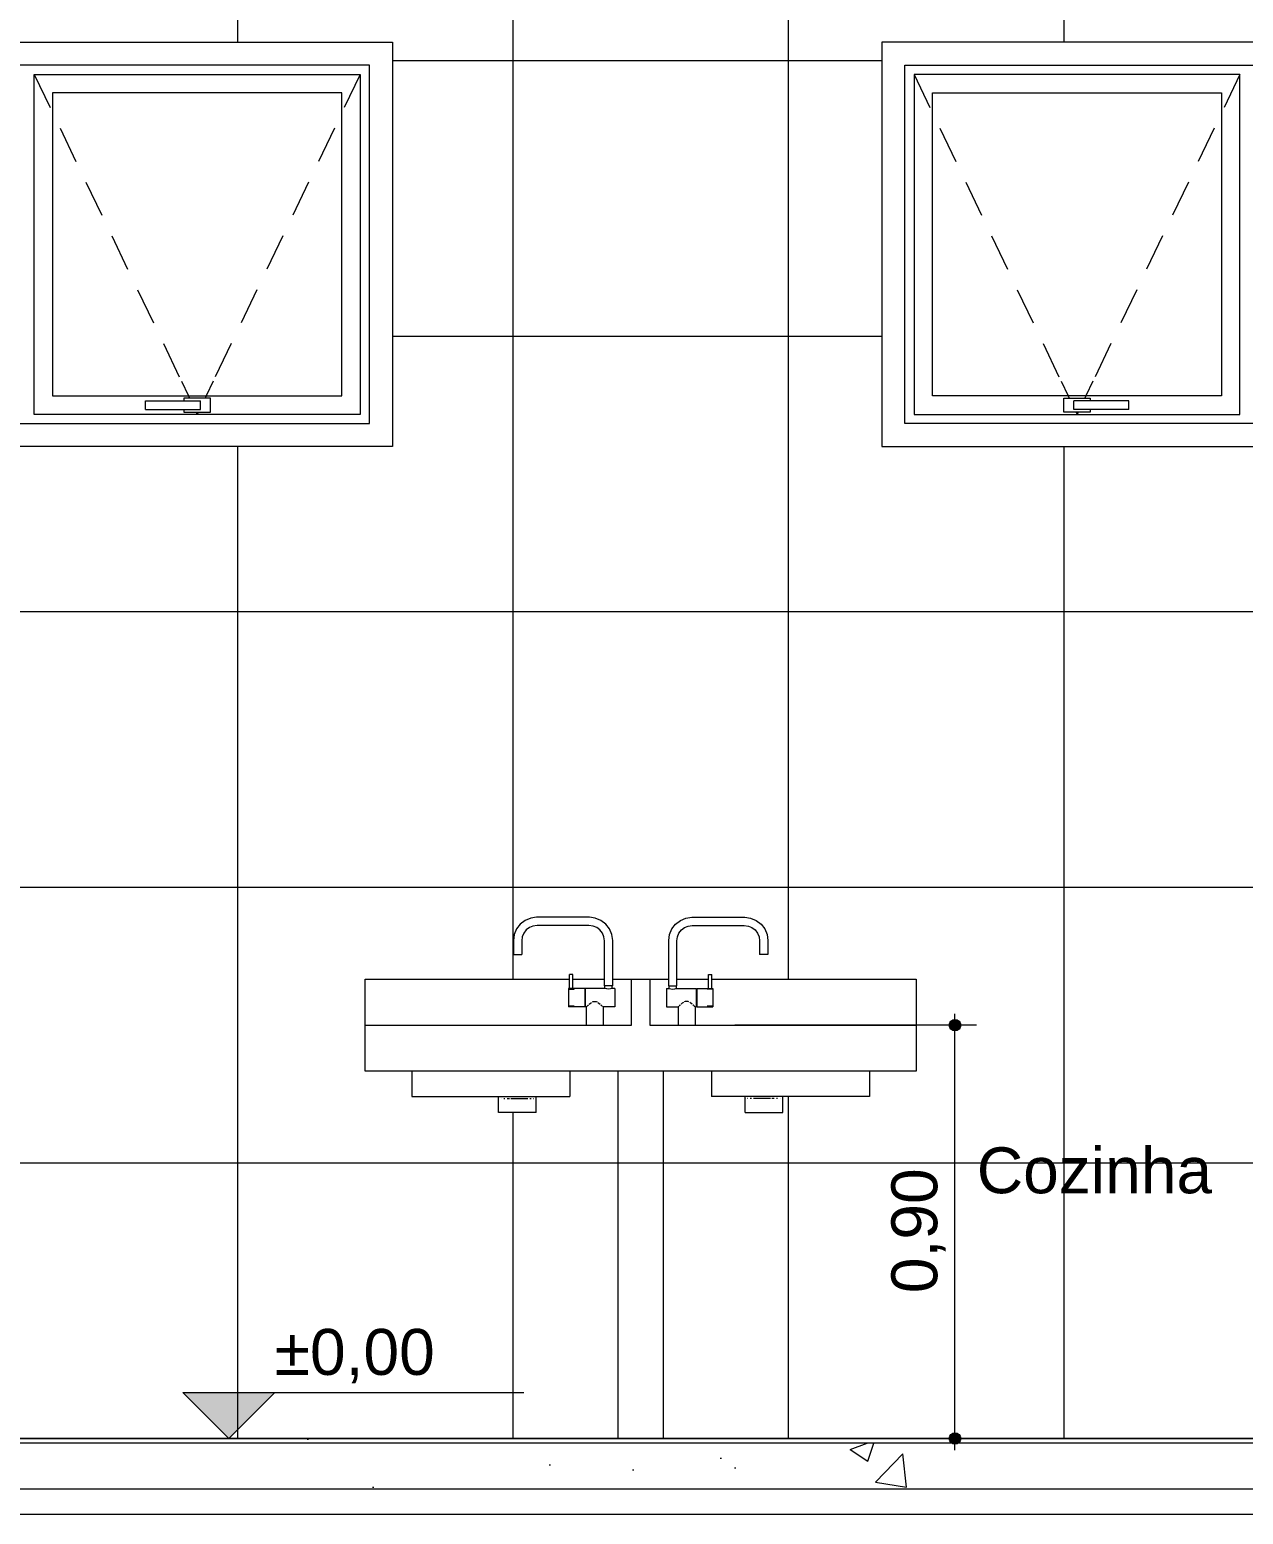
# Model space of a CAD drawing. Header units: metres. Extents: x -77 to 97, y 0 to 6.
# Drawn here: x -6.546 to -3.902, y -0.373 to 2.86 of the extents above; entities that cross this region are included whole.
import ezdxf

# ---------------------------------------------------------------- set-up
doc = ezdxf.new("R2010")
doc.units = ezdxf.units.M
doc.header["$MEASUREMENT"] = 0
for name, color, linetype, lineweight in [('0_Caneta_No__1', 7, 'Continuous', 35), ('LAJES.EST_Caneta_No__241', 7, 'Continuous', 13), ('LAJES.EST_Caneta_No__4', 7, 'Continuous', 20), ('LAJES.EST_Caneta_No__7', 7, 'Continuous', 13), ('PAREDE CONSTRUIR_Caneta_No__241', 7, 'Continuous', 13)]:
    doc.layers.add(name, color=color, linetype=linetype, lineweight=lineweight)
doc.layers.add('COTAS CORTE', color=7, linetype='Continuous')
for name, color, linetype, lineweight, true_color in [('COTAS CORTE_Caneta_No__25', 7, 'Continuous', 13, 0x982312), ('Janelas Archicad_Caneta_No__9', 7, 'Continuous', 5, 0x020202), ('Janelas Archicad_Caneta_No__97', 7, 'Continuous', 5, 0x6b6b6b), ('LAJES.EST_Caneta_No__254', 7, 'Continuous', 0, 0xd1c9ad), ('LAJES.EST_Caneta_No__97', 7, 'Continuous', 5, 0x6b6b6b), ('LOUCAS-METAIS.ARQ_Caneta_No__13', 7, 'Continuous', 0, 0xaaaaaa), ('PAREDE CONSTRUIR_Caneta_No__97', 7, 'Continuous', 5, 0x6b6b6b)]:
    doc.layers.add(name, color=color, linetype=linetype, lineweight=lineweight, true_color=true_color)
doc.styles.add('ESTILO_GERADO_1', font='arial.ttf')
doc.dimstyles.new('ESTILO_GERADO__7', dxfattribs={"dimtxt": 0.1, "dimasz": 0.0475, "dimexe": 0.18, "dimexo": 0.479633, "dimgap": 0, "dimtad": 1, "dimzin": 0, "dimdsep": 46, "dimtxsty": 'ESTILO_GERADO_1', "dimblk": 'ARROWHEAD_11', "dimblk1": 'ARROWHEAD_11', "dimblk2": 'ARROWHEAD_11', "dimcen": 0.09, "dimclrd": 256, "dimclre": 256, "dimclrt": 256, "dimadec": 0, "dimazin": 0, "dimtfac": 1, "dimtdec": 4, "dimtmove": 0, "dimatfit": 3, "dimfxl": 0, "dimtolj": 1, "dimtzin": 0, "dimarcsym": 0})
doc.dimstyles.new('ESTILO_GERADO__9', dxfattribs={"dimtxt": 0.1, "dimasz": 0.0475, "dimexe": 0.18, "dimexo": 0.712446, "dimgap": 0, "dimtad": 1, "dimzin": 0, "dimdsep": 46, "dimtxsty": 'ESTILO_GERADO_1', "dimblk": 'ARROWHEAD_11', "dimblk1": 'ARROWHEAD_11', "dimblk2": 'ARROWHEAD_11', "dimcen": 0.09, "dimclrd": 256, "dimclre": 256, "dimclrt": 256, "dimadec": 0, "dimazin": 0, "dimtfac": 1, "dimtdec": 4, "dimtmove": 0, "dimatfit": 3, "dimfxl": 0, "dimtolj": 1, "dimtzin": 0, "dimarcsym": 0})

# ---------------------------------------------------------------- blocks, each defined once
blk = doc.blocks.new('*D57', base_point=(43.1813, -0.208))
at = {"layer": 'COTAS CORTE_Caneta_No__25', "linetype": 'Continuous', "lineweight": 13, "true_color": 0x982312}
for points in [[(-0.4666, 3.342), (-0.4656, 3.3372), (-0.4629, 3.3332), (-0.4589, 3.3305), (-0.4541, 3.3295), (-0.4493, 3.3305), (-0.4452, 3.3332), (-0.4425, 3.3372), (-0.4416, 3.342), (-0.4425, 3.3468), (-0.4452, 3.3508), (-0.4493, 3.3536), (-0.4541, 3.3545), (-0.4589, 3.3536), (-0.4629, 3.3508), (-0.4656, 3.3468)], [(-0.4666, -0.223), (-0.4656, -0.2278), (-0.4629, -0.2318), (-0.4589, -0.2345), (-0.4541, -0.2355), (-0.4493, -0.2345), (-0.4452, -0.2318), (-0.4425, -0.2278), (-0.4416, -0.223), (-0.4425, -0.2182), (-0.4452, -0.2142), (-0.4493, -0.2114), (-0.4541, -0.2105), (-0.4589, -0.2114), (-0.4629, -0.2142), (-0.4656, -0.2182)]]:
    blk.add_hatch(color=24, dxfattribs=at).paths.add_polyline_path(points)
at = {"layer": 'COTAS CORTE_Caneta_No__25', "color": 24, "linetype": 'Continuous', "lineweight": 13, "true_color": 0x982312}
for p, q in [((-0.4666, 3.342), (-1.1665, 3.342)), ((-0.4541, -0.2105), (-0.4541, 3.3295)), ((-0.4072, 3.342), (-0.4416, 3.342)), ((-0.4666, -0.223), (-0.501, -0.223)), ((0.2584, -0.223), (-0.4416, -0.223)), ((-0.4541, -0.248), (-0.4541, -0.2355))]:
    blk.add_line(p, q, dxfattribs=at)
for centre in [(-0.4541, 3.342), (-0.4541, -0.223)]:
    blk.add_circle(centre, 0.0125, dxfattribs=at)
at = {"layer": 'COTAS CORTE_Caneta_No__25', "color": 24, "lineweight": 13, "true_color": 0x982312, "char_height": 0.1, "attachment_point": 7, "rotation": 90, "style": 'ESTILO_GERADO_1'}
for s, insert in [('\\A1;{\\pql;\\fArial|b0|i0|c0|p0;\\W1.000000;0,15}', (-0.4741, 3.0626)), ('\\A1;{\\pql;\\fArial|b0|i0|c0|p0;\\W1.000000;3,57}', (-0.4741, 1.2926))]:
    blk.add_mtext(s, dxfattribs=dict(at, insert=insert))
blk = doc.blocks.new('ARROWHEAD_11')
at = {"color": 0, "linetype": 'Continuous', "lineweight": 0}
blk.add_line((0, 0), (-1, 0), dxfattribs=at)
at = {"color": 0, "linetype": 'Continuous', "lineweight": 0, "const_width": 0.25, "flags": 128}
blk.add_lwpolyline([(-0.125, 0, 1), (0.125, 0, 1)], format="xyb", close=True, dxfattribs=at)
blk = doc.blocks.new('*D79', base_point=(43.1813, -0.208))
at = {"layer": 'COTAS CORTE_Caneta_No__25', "linetype": 'Continuous', "lineweight": 13, "true_color": 0x982312}
for points in [[(-4.5426, 0.692), (-4.5417, 0.6872), (-4.539, 0.6832), (-4.5349, 0.6805), (-4.5301, 0.6795), (-4.5253, 0.6805), (-4.5213, 0.6832), (-4.5186, 0.6872), (-4.5176, 0.692), (-4.5186, 0.6968), (-4.5213, 0.7008), (-4.5253, 0.7036), (-4.5301, 0.7045), (-4.5349, 0.7036), (-4.539, 0.7008), (-4.5417, 0.6968)], [(-4.5426, -0.208), (-4.5417, -0.2128), (-4.539, -0.2168), (-4.5349, -0.2195), (-4.5301, -0.2205), (-4.5253, -0.2195), (-4.5213, -0.2168), (-4.5186, -0.2128), (-4.5176, -0.208), (-4.5186, -0.2032), (-4.5213, -0.1992), (-4.5253, -0.1964), (-4.5301, -0.1955), (-4.5349, -0.1964), (-4.539, -0.1992), (-4.5417, -0.2032)]]:
    blk.add_hatch(color=24, dxfattribs=at).paths.add_polyline_path(points)
at = {"layer": 'COTAS CORTE_Caneta_No__25', "color": 24, "linetype": 'Continuous', "lineweight": 13, "true_color": 0x982312}
for p, q in [((-4.5301, 0.7045), (-4.5301, 0.717)), ((-4.5426, 0.692), (-5.0097, 0.692)), ((-4.5301, -0.1955), (-4.5301, 0.6795)), ((-4.4832, 0.692), (-4.5176, 0.692)), ((-4.5426, -0.208), (-5.0097, -0.208)), ((-4.5301, -0.233), (-4.5301, -0.2205)), ((-4.4832, -0.208), (-4.5176, -0.208))]:
    blk.add_line(p, q, dxfattribs=at)
for centre in [(-4.5301, 0.692), (-4.5301, -0.208)]:
    blk.add_circle(centre, 0.0125, dxfattribs=at)
at = {"layer": 'COTAS CORTE_Caneta_No__25', "color": 24, "lineweight": 13, "true_color": 0x982312, "insert": (-4.5501, 0.1085), "char_height": 0.1, "attachment_point": 7, "rotation": 90, "style": 'ESTILO_GERADO_1'}
blk.add_mtext('\\A1;{\\pql;\\fArial|b0|i0|c0|p0;\\W1.000000;0,90}', dxfattribs=at)

msp = doc.modelspace()

# ---------------------------------------------------------------- hatches: boundary and pattern name
at = {"layer": 'COTAS CORTE_Caneta_No__25', "linetype": 'Continuous', "lineweight": 13, "true_color": 0x982312}
msp.add_hatch(color=24, dxfattribs=at).paths.add_polyline_path([(-6.1117, -0.208), (-6.0117, -0.108), (-6.2117, -0.108)])
at = {"layer": 'LAJES.EST_Caneta_No__254', "linetype": 'Continuous', "lineweight": 0, "true_color": 0xd1c9ad}
h = msp.add_hatch(dxfattribs=at)
h.set_pattern_fill('Haie_OD_0002', color=9, style=0, pattern_type=2)
h.set_pattern_definition([(45, (43.18128, 0.292), (-0.159099, 0.159099), [0, -0.15, 0, -0.225]), (110, (43.68128, 0.292), (0.2114308, 0.0769545), [0, -0.11, 0, -0.19])])
h.paths.add_polyline_path([(-0.8328, -0.208), (-7.8928, -0.208), (-7.8928, -0.218), (-0.8328, -0.218)])
at = {"layer": 'LAJES.EST_Caneta_No__97', "linetype": 'Continuous', "lineweight": 5, "true_color": 0x6b6b6b}
h = msp.add_hatch(dxfattribs=at)
h.set_pattern_fill('AR_CONC_0002', color=251, style=0, pattern_type=2)
h.set_pattern_definition([(50, (43.18128, -0.208), (-0.546554, 0.0478173), [0.05715, -0.62865]), (355, (43.1813, -0.208), (-0.10573, 0.5731705), [0.04572, -0.502922]), (100.4514, (43.2268, -0.212), (0.440824, 0.525353), [0.04857, -0.534271]), (46.1842, (43.1813, -0.0556), (-0.813237, 0.126127), [0.085725, -0.942975]), (96.6356, (43.24905, -0.0661), (0.712212, 0.742278), [0.072855, -0.801407]), (351.1842, (43.1813, -0.0556), (0.712212, 0.742278), [0.06858, -0.754379]), (21, (43.25748, -0.0937), (-0.454843, 0.3067956), [0.05715, -0.62865]), (326, (43.2575, -0.0937), (0.185406, 0.552564), [0.04572, -0.50292]), (71.4514, (43.2954, -0.11926), (0.640249, 0.2457683), [0.04857, -0.53427]), (37.5, (43.18128, -0.208), (0.0092658, 0.2536651), [0, -0.496824, 0, -0.51054, 0, -0.504825]), (7.5, (43.18128, -0.208), (0.200459, 0.3005417), [0, -0.291084, 0, -0.485394, 0, -0.192405]), (327.5, (43.01135, -0.208), (-0.4067718, 0.0171862), [0, -0.1905, 0, -0.59436, 0, -0.78867]), (317.5, (42.93515, -0.208), (0.4443875, 0.0762795), [0, -0.24765, 0, -0.394716, 0, -0.56007])])
h.paths.add_polyline_path([(-7.8928, -0.218), (-7.8928, -0.318), (-0.8328, -0.318), (-0.8328, -0.218)])
at = {"layer": 'PAREDE CONSTRUIR_Caneta_No__97', "linetype": 'Continuous', "lineweight": 5, "true_color": 0x6b6b6b}
h = msp.add_hatch(dxfattribs=at)
h.set_pattern_fill('Ceramica_60_x_60_0002', color=251, style=0, pattern_type=2)
h.set_pattern_definition([(0, (-7.89276, -0.208), (0, 0.6), []), (90, (-7.89276, -0.208), (-0.6, 0), [])])
h.paths.add_polyline_path([(-2.5128, 2.942), (-7.8928, 2.942), (-7.8928, 0.792), (-7.8584, 0.792), (-7.8584, 0.8766), (-7.8567, 0.8892), (-7.8516, 0.9015), (-7.8435, 0.9121), (-7.8329, 0.9202), (-7.8206, 0.9253), (-7.808, 0.927), (-7.6928, 0.927), (-7.6802, 0.9253), (-7.6679, 0.9202), (-7.6573, 0.9121), (-7.6492, 0.9015), (-7.6441, 0.8892), (-7.6424, 0.8766), (-7.6424, 0.846), (-7.6604, 0.846), (-7.6604, 0.8754), (-7.6616, 0.8845), (-7.6649, 0.8925), (-7.6701, 0.8993), (-7.6769, 0.9045), (-7.6849, 0.9078), (-7.694, 0.909), (-7.8068, 0.909), (-7.8159, 0.9078), (-7.8239, 0.9045), (-7.8307, 0.8993), (-7.8359, 0.8925), (-7.8392, 0.8845), (-7.8404, 0.8754), (-7.8404, 0.792), (-7.7714, 0.792), (-7.7714, 0.802), (-7.7644, 0.802), (-7.7644, 0.792), (-7.2928, 0.792), (-7.2928, 0.592), (-7.4211, 0.592), (-7.4211, 0.537), (-7.6101, 0.537), (-7.6101, 0.502), (-7.6921, 0.502), (-7.6921, 0.532), (-7.6921, 0.537), (-7.7651, 0.537), (-7.7651, 0.592), (-7.8928, 0.592), (-7.8928, -0.208), (-5.2647, -0.208), (-5.2647, 0.592), (-5.369, 0.592), (-5.369, 0.537), (-5.4421, 0.537), (-5.4421, 0.532), (-5.4421, 0.502), (-5.5241, 0.502), (-5.5241, 0.537), (-5.713, 0.537), (-5.713, 0.592), (-5.8147, 0.592), (-5.8147, 0.792), (-5.3697, 0.792), (-5.3697, 0.802), (-5.3627, 0.802), (-5.3627, 0.792), (-5.2937, 0.792), (-5.2937, 0.8754), (-5.2949, 0.8845), (-5.2982, 0.8925), (-5.3035, 0.8993), (-5.3103, 0.9045), (-5.3182, 0.9078), (-5.3273, 0.909), (-5.4402, 0.909), (-5.4493, 0.9078), (-5.4572, 0.9045), (-5.464, 0.8993), (-5.4693, 0.8925), (-5.4725, 0.8845), (-5.4737, 0.8754), (-5.4737, 0.846), (-5.4917, 0.846), (-5.4917, 0.8766), (-5.4901, 0.8892), (-5.485, 0.9015), (-5.4769, 0.9121), (-5.4663, 0.9202), (-5.454, 0.9253), (-5.4413, 0.927), (-5.3262, 0.927), (-5.3135, 0.9253), (-5.3012, 0.9202), (-5.2906, 0.9121), (-5.2825, 0.9015), (-5.2774, 0.8892), (-5.2757, 0.8766), (-5.2757, 0.792), (-5.1537, 0.792), (-5.1537, 0.8766), (-5.1521, 0.8892), (-5.147, 0.9015), (-5.1389, 0.9121), (-5.1283, 0.9202), (-5.116, 0.9253), (-5.1033, 0.927), (-4.9882, 0.927), (-4.9755, 0.9253), (-4.9632, 0.9202), (-4.9526, 0.9121), (-4.9445, 0.9015), (-4.9394, 0.8892), (-4.9377, 0.8766), (-4.9377, 0.846), (-4.9557, 0.846), (-4.9557, 0.8754), (-4.9569, 0.8845), (-4.9602, 0.8925), (-4.9655, 0.8993), (-4.9723, 0.9045), (-4.9802, 0.9078), (-4.9893, 0.909), (-5.1022, 0.909), (-5.1113, 0.9078), (-5.1192, 0.9045), (-5.126, 0.8993), (-5.1313, 0.8925), (-5.1345, 0.8845), (-5.1357, 0.8754), (-5.1357, 0.792), (-5.0667, 0.792), (-5.0667, 0.802), (-5.0597, 0.802), (-5.0597, 0.792), (-4.6147, 0.792), (-4.6147, 0.592), (-4.7165, 0.592), (-4.7165, 0.537), (-4.9054, 0.537), (-4.9054, 0.502), (-4.9874, 0.502), (-4.9874, 0.532), (-4.9874, 0.537), (-5.0605, 0.537), (-5.0605, 0.592), (-5.1647, 0.592), (-5.1647, -0.208), (-2.5128, -0.208), (-2.5128, 0.592), (-2.667, 0.592), (-2.667, 0.537), (-2.7401, 0.537), (-2.7401, 0.532), (-2.7401, 0.502), (-2.8221, 0.502), (-2.8221, 0.537), (-3.011, 0.537), (-3.011, 0.592), (-3.1128, 0.592), (-3.1128, 0.792), (-2.6678, 0.792), (-2.6678, 0.802), (-2.6608, 0.802), (-2.6608, 0.792), (-2.5918, 0.792), (-2.5918, 0.8754), (-2.593, 0.8845), (-2.5962, 0.8925), (-2.6015, 0.8993), (-2.6083, 0.9045), (-2.6162, 0.9078), (-2.6253, 0.909), (-2.7382, 0.909), (-2.7473, 0.9078), (-2.7552, 0.9045), (-2.762, 0.8993), (-2.7673, 0.8925), (-2.7706, 0.8845), (-2.7718, 0.8754), (-2.7718, 0.846), (-2.7898, 0.846), (-2.7898, 0.8766), (-2.7881, 0.8892), (-2.783, 0.9015), (-2.7749, 0.9121), (-2.7643, 0.9202), (-2.752, 0.9253), (-2.7393, 0.927), (-2.6242, 0.927), (-2.6115, 0.9253), (-2.5992, 0.9202), (-2.5886, 0.9121), (-2.5805, 0.9015), (-2.5754, 0.8892), (-2.5738, 0.8766), (-2.5738, 0.792), (-2.5128, 0.792)])
h.paths.add_polyline_path([(-7.3356, 2.832), (-5.7556, 2.832), (-5.7556, 1.952), (-7.3356, 1.952)], flags=0)
h.paths.add_polyline_path([(-4.6893, 2.832), (-3.1093, 2.832), (-3.1093, 1.952), (-4.6893, 1.952)], flags=0)
h = msp.add_hatch(dxfattribs=at)
h.set_pattern_fill('Ceramica_60_x_60_0002', color=251, style=0, pattern_type=2)
h.set_pattern_definition([(5e-14, (43.1813, -0.208), (0, 0.6), []), (90, (43.1813, -0.208), (-0.6, 0), [])])
h.paths.add_polyline_path([(-5.1647, 0.592), (-5.2647, 0.592), (-5.2647, -0.208), (-5.1647, -0.208)])

# ---------------------------------------------------------------- linework, layer by layer
at = {"layer": 'COTAS CORTE_Caneta_No__25', "color": 24, "linetype": 'Continuous', "lineweight": 13, "true_color": 0x982312}
for p, q in [((-6.1117, -0.208), (-6.2117, -0.108)), ((-6.2117, -0.108), (-6.0117, -0.108)), ((-6.0117, -0.108), (-6.1117, -0.208)), ((-6.0117, -0.108), (-5.4695, -0.108)), ((-6.1117, -0.208), (-6.1867, -0.208)), ((-6.1117, -0.208), (-4.2625, -0.208))]:
    msp.add_line(p, q, dxfattribs=at)
at = {"layer": 'Janelas Archicad_Caneta_No__9', "color": 18, "linetype": 'Continuous', "lineweight": 5, "true_color": 0x020202}
for p, q in [((-7.3356, 2.832), (-5.7556, 2.832)), ((-5.7556, 2.832), (-5.7556, 1.952)), ((-4.6893, 2.832), (-4.6893, 1.952)), ((-3.1093, 2.832), (-4.6893, 2.832)), ((-5.8056, 2.782), (-7.2856, 2.782)), ((-5.8056, 2.002), (-5.8056, 2.782)), ((-4.6393, 2.002), (-4.6393, 2.782)), ((-4.6393, 2.782), (-3.1593, 2.782)), ((-6.5356, 2.722), (-6.5356, 2.762)), ((-6.5356, 2.762), (-5.8256, 2.762)), ((-5.8256, 2.762), (-5.8256, 2.722)), ((-4.6193, 2.762), (-4.6193, 2.722)), ((-3.9093, 2.762), (-4.6193, 2.762)), ((-3.9093, 2.722), (-3.9093, 2.762)), ((-6.5356, 2.062), (-6.5356, 2.722)), ((-6.4956, 2.722), (-6.4956, 2.062)), ((-5.8656, 2.722), (-6.4956, 2.722)), ((-5.8656, 2.062), (-5.8656, 2.722)), ((-5.8256, 2.722), (-5.8256, 2.062)), ((-4.6193, 2.722), (-4.6193, 2.062)), ((-4.5793, 2.062), (-4.5793, 2.722)), ((-4.5793, 2.722), (-3.9493, 2.722)), ((-3.9493, 2.722), (-3.9493, 2.062)), ((-3.9093, 2.062), (-3.9093, 2.722)), ((-6.5356, 2.022), (-6.5356, 2.062)), ((-6.4956, 2.062), (-5.8656, 2.062)), ((-6.2936, 2.0515), (-6.2156, 2.0515)), ((-6.2936, 2.0325), (-6.2936, 2.0515)), ((-6.2156, 2.0515), (-6.1946, 2.0515)), ((-6.1516, 2.0575), (-6.2096, 2.0575)), ((-6.2096, 2.0575), (-6.2096, 2.0515)), ((-6.1946, 2.0515), (-6.1792, 2.0515)), ((-6.1792, 2.0515), (-6.1736, 2.0515)), ((-6.1736, 2.0325), (-6.1736, 2.0515)), ((-6.1516, 2.0265), (-6.1516, 2.0575)), ((-5.8256, 2.062), (-5.8256, 2.022)), ((-4.6193, 2.062), (-4.6193, 2.022)), ((-3.9493, 2.062), (-4.5793, 2.062)), ((-4.2933, 2.0265), (-4.2933, 2.0575)), ((-4.2933, 2.0575), (-4.2353, 2.0575)), ((-4.2657, 2.0515), (-4.2713, 2.0515)), ((-4.2713, 2.0325), (-4.2713, 2.0515)), ((-4.2503, 2.0515), (-4.2657, 2.0515)), ((-4.2293, 2.0515), (-4.2503, 2.0515)), ((-4.2353, 2.0575), (-4.2353, 2.0515)), ((-4.1513, 2.0515), (-4.2293, 2.0515)), ((-4.1513, 2.0325), (-4.1513, 2.0515)), ((-3.9093, 2.022), (-3.9093, 2.062)), ((-5.8256, 2.022), (-6.5356, 2.022)), ((-6.2936, 2.0325), (-6.2156, 2.0325)), ((-6.2156, 2.0325), (-6.1946, 2.0325)), ((-6.2096, 2.0325), (-6.2096, 2.0265)), ((-6.2096, 2.0265), (-6.1516, 2.0265)), ((-6.1946, 2.0325), (-6.1792, 2.0325)), ((-6.1792, 2.0325), (-6.1736, 2.0325)), ((-4.6193, 2.022), (-3.9093, 2.022)), ((-4.2353, 2.0265), (-4.2933, 2.0265)), ((-4.2657, 2.0325), (-4.2713, 2.0325)), ((-4.2503, 2.0325), (-4.2657, 2.0325)), ((-4.2293, 2.0325), (-4.2503, 2.0325)), ((-4.2353, 2.0325), (-4.2353, 2.0265)), ((-4.1513, 2.0325), (-4.2293, 2.0325)), ((-7.2856, 2.002), (-5.8056, 2.002)), ((-3.1593, 2.002), (-4.6393, 2.002)), ((-5.7556, 1.952), (-7.3356, 1.952)), ((-4.6893, 1.952), (-3.1093, 1.952))]:
    msp.add_line(p, q, dxfattribs=at)
at = {"layer": 'Janelas Archicad_Caneta_No__97', "color": 251, "linetype": 'Continuous', "lineweight": 5, "true_color": 0x6b6b6b}
for p, q in [((-6.5356, 2.762), (-6.501, 2.6899)), ((-5.8256, 2.762), (-5.8602, 2.6899)), ((-4.6193, 2.762), (-4.5847, 2.6899)), ((-3.9093, 2.762), (-3.9439, 2.6899)), ((-6.4793, 2.6448), (-6.4447, 2.5727)), ((-5.8818, 2.6448), (-5.9164, 2.5727)), ((-4.5631, 2.6448), (-4.5285, 2.5727)), ((-3.9655, 2.6448), (-4.0001, 2.5727)), ((-6.4231, 2.5276), (-6.3885, 2.4555)), ((-5.938, 2.5276), (-5.9726, 2.4555)), ((-4.5068, 2.5276), (-4.4722, 2.4555)), ((-4.0218, 2.5276), (-4.0564, 2.4555)), ((-6.3669, 2.4104), (-6.3323, 2.3382)), ((-5.9942, 2.4104), (-6.0288, 2.3382)), ((-4.4506, 2.4104), (-4.416, 2.3382)), ((-4.078, 2.4104), (-4.1126, 2.3382)), ((-6.3106, 2.2932), (-6.276, 2.221)), ((-6.0505, 2.2932), (-6.0851, 2.221)), ((-4.3944, 2.2932), (-4.3598, 2.221)), ((-4.1342, 2.2932), (-4.1688, 2.221)), ((-6.2544, 2.176), (-6.2198, 2.1038)), ((-6.1067, 2.176), (-6.1413, 2.1038)), ((-4.3382, 2.176), (-4.3036, 2.1038)), ((-4.1905, 2.176), (-4.2251, 2.1038)), ((-6.2152, 2.0941), (-6.1997, 2.062)), ((-6.146, 2.0941), (-6.1614, 2.062)), ((-4.2989, 2.0941), (-4.2835, 2.062)), ((-4.2297, 2.0941), (-4.2451, 2.062)), ((-6.1997, 2.062), (-6.1976, 2.0575)), ((-6.1614, 2.062), (-6.1635, 2.0575)), ((-4.2835, 2.062), (-4.2813, 2.0575)), ((-4.2451, 2.062), (-4.2473, 2.0575)), ((-6.1827, 2.0265), (-6.1806, 2.022)), ((-6.1784, 2.0265), (-6.1806, 2.022)), ((-4.2665, 2.0265), (-4.2643, 2.022)), ((-4.2621, 2.0265), (-4.2643, 2.022))]:
    msp.add_line(p, q, dxfattribs=at)
at = {"layer": 'LAJES.EST_Caneta_No__241', "color": 7, "linetype": 'Continuous', "lineweight": 13}
msp.add_line((-10.6328, -0.373), (-0.8328, -0.373), dxfattribs=at)
at = {"layer": 'LAJES.EST_Caneta_No__4', "color": 7, "linetype": 'Continuous', "lineweight": 20}
msp.add_line((-0.8328, -0.318), (-7.8928, -0.318), dxfattribs=at)
at = {"layer": 'LAJES.EST_Caneta_No__7', "color": 7, "linetype": 'Continuous', "lineweight": 13}
for p, q in [((-2.5128, -0.208), (-7.8928, -0.208)), ((-0.8328, -0.218), (-7.8928, -0.218))]:
    msp.add_line(p, q, dxfattribs=at)
at = {"layer": 'LOUCAS-METAIS.ARQ_Caneta_No__13', "color": 253, "linetype": 'Continuous', "lineweight": 0, "true_color": 0xaaaaaa}
for p, q in [((-5.4769, 0.9121), (-5.485, 0.9015)), ((-5.4663, 0.9202), (-5.4769, 0.9121)), ((-5.454, 0.9253), (-5.4663, 0.9202)), ((-5.4493, 0.9078), (-5.4572, 0.9045)), ((-5.4413, 0.927), (-5.454, 0.9253)), ((-5.4402, 0.909), (-5.4493, 0.9078)), ((-5.3262, 0.927), (-5.4413, 0.927)), ((-5.3273, 0.909), (-5.4402, 0.909)), ((-5.3182, 0.9078), (-5.3273, 0.909)), ((-5.3135, 0.9253), (-5.3262, 0.927)), ((-5.3103, 0.9045), (-5.3182, 0.9078)), ((-5.3012, 0.9202), (-5.3135, 0.9253)), ((-5.2906, 0.9121), (-5.3012, 0.9202)), ((-5.2825, 0.9015), (-5.2906, 0.9121)), ((-5.147, 0.9015), (-5.1389, 0.9121)), ((-5.1389, 0.9121), (-5.1283, 0.9202)), ((-5.1283, 0.9202), (-5.116, 0.9253)), ((-5.1192, 0.9045), (-5.1113, 0.9078)), ((-5.116, 0.9253), (-5.1033, 0.927)), ((-5.1113, 0.9078), (-5.1022, 0.909)), ((-5.1033, 0.927), (-4.9882, 0.927)), ((-5.1022, 0.909), (-4.9893, 0.909)), ((-4.9893, 0.909), (-4.9802, 0.9078)), ((-4.9882, 0.927), (-4.9755, 0.9253)), ((-4.9802, 0.9078), (-4.9723, 0.9045)), ((-4.9755, 0.9253), (-4.9632, 0.9202)), ((-4.9632, 0.9202), (-4.9526, 0.9121)), ((-4.9526, 0.9121), (-4.9445, 0.9015)), ((-5.4901, 0.8892), (-5.4917, 0.8766)), ((-5.4917, 0.8766), (-5.4917, 0.846)), ((-5.485, 0.9015), (-5.4901, 0.8892)), ((-5.4725, 0.8845), (-5.4737, 0.8754)), ((-5.4737, 0.8754), (-5.4737, 0.846)), ((-5.4693, 0.8925), (-5.4725, 0.8845)), ((-5.464, 0.8993), (-5.4693, 0.8925)), ((-5.4572, 0.9045), (-5.464, 0.8993)), ((-5.3035, 0.8993), (-5.3103, 0.9045)), ((-5.2982, 0.8925), (-5.3035, 0.8993)), ((-5.2949, 0.8845), (-5.2982, 0.8925)), ((-5.2937, 0.8754), (-5.2949, 0.8845)), ((-5.2937, 0.778), (-5.2937, 0.8754)), ((-5.2774, 0.8892), (-5.2825, 0.9015)), ((-5.2757, 0.8766), (-5.2774, 0.8892)), ((-5.2757, 0.778), (-5.2757, 0.8766)), ((-5.1537, 0.8766), (-5.1521, 0.8892)), ((-5.1537, 0.778), (-5.1537, 0.8766)), ((-5.1521, 0.8892), (-5.147, 0.9015)), ((-5.1357, 0.8754), (-5.1345, 0.8845)), ((-5.1357, 0.778), (-5.1357, 0.8754)), ((-5.1345, 0.8845), (-5.1313, 0.8925)), ((-5.1313, 0.8925), (-5.126, 0.8993)), ((-5.126, 0.8993), (-5.1192, 0.9045)), ((-4.9723, 0.9045), (-4.9655, 0.8993)), ((-4.9655, 0.8993), (-4.9602, 0.8925)), ((-4.9602, 0.8925), (-4.9569, 0.8845)), ((-4.9569, 0.8845), (-4.9557, 0.8754)), ((-4.9557, 0.8754), (-4.9557, 0.846)), ((-4.9445, 0.9015), (-4.9394, 0.8892)), ((-4.9394, 0.8892), (-4.9377, 0.8766)), ((-4.9377, 0.8766), (-4.9377, 0.846)), ((-5.4917, 0.846), (-5.4906, 0.846)), ((-5.4906, 0.846), (-5.4874, 0.846)), ((-5.4874, 0.846), (-5.4829, 0.846)), ((-5.4829, 0.846), (-5.4784, 0.846)), ((-5.4784, 0.846), (-5.475, 0.846)), ((-5.475, 0.846), (-5.4737, 0.846)), ((-4.9545, 0.846), (-4.9557, 0.846)), ((-4.9511, 0.846), (-4.9545, 0.846)), ((-4.9466, 0.846), (-4.9511, 0.846)), ((-4.9421, 0.846), (-4.9466, 0.846)), ((-4.9389, 0.846), (-4.9421, 0.846)), ((-4.9377, 0.846), (-4.9389, 0.846)), ((-5.8147, 0.792), (-5.3697, 0.792)), ((-5.8147, 0.692), (-5.8147, 0.792)), ((-5.3693, 0.802), (-5.3697, 0.802)), ((-5.3697, 0.772), (-5.3697, 0.802)), ((-5.368, 0.802), (-5.3693, 0.802)), ((-5.3662, 0.802), (-5.368, 0.802)), ((-5.3645, 0.802), (-5.3662, 0.802)), ((-5.3632, 0.802), (-5.3645, 0.802)), ((-5.3627, 0.802), (-5.3632, 0.802)), ((-5.3627, 0.772), (-5.3627, 0.802)), ((-5.3627, 0.792), (-5.2937, 0.792)), ((-5.2925, 0.778), (-5.2937, 0.778)), ((-5.2927, 0.772), (-5.2927, 0.778)), ((-5.2892, 0.778), (-5.2925, 0.778)), ((-5.2847, 0.778), (-5.2892, 0.778)), ((-5.2802, 0.778), (-5.2847, 0.778)), ((-5.277, 0.778), (-5.2802, 0.778)), ((-5.2757, 0.778), (-5.277, 0.778)), ((-5.2767, 0.772), (-5.2767, 0.778)), ((-5.2757, 0.792), (-5.2347, 0.792)), ((-5.2347, 0.792), (-5.2147, 0.792)), ((-5.2347, 0.692), (-5.2347, 0.792)), ((-5.2147, 0.792), (-5.1947, 0.792)), ((-5.1947, 0.792), (-5.1947, 0.692)), ((-5.1947, 0.792), (-5.1537, 0.792)), ((-5.1537, 0.778), (-5.1525, 0.778)), ((-5.1527, 0.772), (-5.1527, 0.778)), ((-5.1525, 0.778), (-5.1492, 0.778)), ((-5.1492, 0.778), (-5.1447, 0.778)), ((-5.1447, 0.778), (-5.1402, 0.778)), ((-5.1402, 0.778), (-5.137, 0.778)), ((-5.137, 0.778), (-5.1357, 0.778)), ((-5.1367, 0.772), (-5.1367, 0.778)), ((-5.1357, 0.792), (-5.0667, 0.792)), ((-5.0667, 0.802), (-5.0663, 0.802)), ((-5.0667, 0.772), (-5.0667, 0.802)), ((-5.0663, 0.802), (-5.065, 0.802)), ((-5.065, 0.802), (-5.0632, 0.802)), ((-5.0632, 0.802), (-5.0615, 0.802)), ((-5.0615, 0.802), (-5.0602, 0.802)), ((-5.0602, 0.802), (-5.0597, 0.802)), ((-5.0597, 0.772), (-5.0597, 0.802)), ((-5.0597, 0.792), (-4.6147, 0.792)), ((-4.6147, 0.792), (-4.6147, 0.692)), ((-5.3697, 0.772), (-5.3717, 0.772)), ((-5.3717, 0.772), (-5.3717, 0.7708)), ((-5.3597, 0.7708), (-5.3717, 0.7708)), ((-5.3717, 0.7708), (-5.3717, 0.7704)), ((-5.3717, 0.7704), (-5.3717, 0.7693)), ((-5.3717, 0.7704), (-5.3597, 0.7704)), ((-5.3717, 0.7693), (-5.3717, 0.762)), ((-5.3717, 0.762), (-5.3717, 0.752)), ((-5.3717, 0.752), (-5.3717, 0.742)), ((-5.3693, 0.7719), (-5.3697, 0.772)), ((-5.368, 0.7718), (-5.3693, 0.7719)), ((-5.3662, 0.7717), (-5.368, 0.7718)), ((-5.3645, 0.7718), (-5.3662, 0.7717)), ((-5.3632, 0.7719), (-5.3645, 0.7718)), ((-5.3627, 0.772), (-5.3632, 0.7719)), ((-5.3367, 0.772), (-5.3627, 0.772)), ((-5.3597, 0.7704), (-5.3597, 0.7708)), ((-5.3367, 0.772), (-5.3367, 0.7693)), ((-5.3367, 0.7693), (-5.3367, 0.762)), ((-5.3367, 0.762), (-5.3367, 0.752)), ((-5.3367, 0.752), (-5.3367, 0.742)), ((-5.3357, 0.772), (-5.3357, 0.7708)), ((-5.2927, 0.772), (-5.3357, 0.772)), ((-5.3357, 0.7708), (-5.3357, 0.7673)), ((-5.3357, 0.7673), (-5.3357, 0.762)), ((-5.3357, 0.762), (-5.3357, 0.7555)), ((-5.3357, 0.7555), (-5.3357, 0.7485)), ((-5.3357, 0.7485), (-5.3357, 0.742)), ((-5.3198, 0.7426), (-5.318, 0.7438)), ((-5.318, 0.7438), (-5.3115, 0.7438)), ((-5.3115, 0.7438), (-5.3097, 0.7426)), ((-5.2917, 0.7716), (-5.2927, 0.772)), ((-5.2889, 0.7708), (-5.2917, 0.7716)), ((-5.2847, 0.7703), (-5.2887, 0.7708)), ((-5.2807, 0.7708), (-5.2847, 0.7703)), ((-5.2778, 0.7716), (-5.2806, 0.7708)), ((-5.2767, 0.772), (-5.2778, 0.7716)), ((-5.2707, 0.772), (-5.2767, 0.772)), ((-5.2707, 0.772), (-5.2707, 0.7708)), ((-5.2707, 0.7708), (-5.2707, 0.7673)), ((-5.2707, 0.7673), (-5.2707, 0.762)), ((-5.2707, 0.762), (-5.2707, 0.7555)), ((-5.2707, 0.7555), (-5.2707, 0.7485)), ((-5.2707, 0.7485), (-5.2707, 0.742)), ((-5.1587, 0.772), (-5.1587, 0.7708)), ((-5.1587, 0.772), (-5.1527, 0.772)), ((-5.1587, 0.7708), (-5.1587, 0.7673)), ((-5.1587, 0.7673), (-5.1587, 0.762)), ((-5.1587, 0.762), (-5.1587, 0.7555)), ((-5.1587, 0.7555), (-5.1587, 0.7485)), ((-5.1587, 0.7485), (-5.1587, 0.742)), ((-5.1527, 0.772), (-5.1517, 0.7716)), ((-5.1517, 0.7716), (-5.1489, 0.7708)), ((-5.1487, 0.7708), (-5.1447, 0.7703)), ((-5.1447, 0.7703), (-5.1407, 0.7708)), ((-5.1406, 0.7708), (-5.1378, 0.7716)), ((-5.1378, 0.7716), (-5.1367, 0.772)), ((-5.1367, 0.772), (-5.0937, 0.772)), ((-5.118, 0.7438), (-5.1198, 0.7426)), ((-5.1115, 0.7438), (-5.118, 0.7438)), ((-5.1097, 0.7426), (-5.1115, 0.7438)), ((-5.0937, 0.772), (-5.0937, 0.7708)), ((-5.0937, 0.7708), (-5.0937, 0.7673)), ((-5.0937, 0.7673), (-5.0937, 0.762)), ((-5.0937, 0.762), (-5.0937, 0.7555)), ((-5.0937, 0.7555), (-5.0937, 0.7485)), ((-5.0937, 0.7485), (-5.0937, 0.742)), ((-5.0927, 0.772), (-5.0667, 0.772)), ((-5.0927, 0.772), (-5.0927, 0.7693)), ((-5.0927, 0.7693), (-5.0927, 0.762)), ((-5.0927, 0.762), (-5.0927, 0.752)), ((-5.0927, 0.752), (-5.0927, 0.742)), ((-5.0697, 0.7704), (-5.0697, 0.7708)), ((-5.0697, 0.7708), (-5.0577, 0.7708)), ((-5.0577, 0.7704), (-5.0697, 0.7704)), ((-5.0667, 0.772), (-5.0663, 0.7719)), ((-5.0663, 0.7719), (-5.065, 0.7718)), ((-5.065, 0.7718), (-5.0632, 0.7717)), ((-5.0632, 0.7717), (-5.0615, 0.7718)), ((-5.0615, 0.7718), (-5.0602, 0.7719)), ((-5.0602, 0.7719), (-5.0597, 0.772)), ((-5.0597, 0.772), (-5.0577, 0.772)), ((-5.0577, 0.772), (-5.0577, 0.7708)), ((-5.0577, 0.7708), (-5.0577, 0.7704)), ((-5.0577, 0.7704), (-5.0577, 0.7693)), ((-5.0577, 0.7693), (-5.0577, 0.762)), ((-5.0577, 0.762), (-5.0577, 0.752)), ((-5.0577, 0.752), (-5.0577, 0.742)), ((-5.3717, 0.742), (-5.3717, 0.7347)), ((-5.3717, 0.7347), (-5.3717, 0.7336)), ((-5.3717, 0.7336), (-5.3717, 0.7332)), ((-5.3597, 0.7336), (-5.3717, 0.7336)), ((-5.3717, 0.7332), (-5.3717, 0.732)), ((-5.3717, 0.7332), (-5.3597, 0.7332)), ((-5.3367, 0.732), (-5.3717, 0.732)), ((-5.3597, 0.7332), (-5.3597, 0.7336)), ((-5.3367, 0.742), (-5.3367, 0.7347)), ((-5.3367, 0.7347), (-5.3367, 0.732)), ((-5.3357, 0.742), (-5.3357, 0.7367)), ((-5.3357, 0.7367), (-5.3357, 0.7332)), ((-5.3357, 0.7332), (-5.3357, 0.732)), ((-5.3332, 0.732), (-5.3357, 0.732)), ((-5.3332, 0.732), (-5.3321, 0.733)), ((-5.3332, 0.732), (-5.3332, 0.692)), ((-5.3321, 0.733), (-5.332, 0.7332)), ((-5.331, 0.7341), (-5.3289, 0.7359)), ((-5.3289, 0.7359), (-5.3283, 0.7364)), ((-5.3266, 0.7379), (-5.324, 0.74)), ((-5.324, 0.74), (-5.3217, 0.7415)), ((-5.3078, 0.7415), (-5.3055, 0.74)), ((-5.3055, 0.74), (-5.3029, 0.7379)), ((-5.3012, 0.7364), (-5.3006, 0.7359)), ((-5.3006, 0.7359), (-5.2985, 0.7341)), ((-5.2975, 0.7332), (-5.2974, 0.733)), ((-5.2974, 0.733), (-5.2962, 0.732)), ((-5.2962, 0.732), (-5.2962, 0.692)), ((-5.2707, 0.732), (-5.2962, 0.732)), ((-5.2707, 0.742), (-5.2707, 0.7367)), ((-5.2707, 0.7367), (-5.2707, 0.7332)), ((-5.2707, 0.7332), (-5.2707, 0.732)), ((-5.1587, 0.742), (-5.1587, 0.7367)), ((-5.1587, 0.7367), (-5.1587, 0.7332)), ((-5.1587, 0.7332), (-5.1587, 0.732)), ((-5.1587, 0.732), (-5.1332, 0.732)), ((-5.1321, 0.733), (-5.1332, 0.732)), ((-5.1332, 0.732), (-5.1332, 0.692)), ((-5.132, 0.7332), (-5.1321, 0.733)), ((-5.1289, 0.7359), (-5.131, 0.7341)), ((-5.1283, 0.7364), (-5.1289, 0.7359)), ((-5.124, 0.74), (-5.1266, 0.7379)), ((-5.1217, 0.7415), (-5.124, 0.74)), ((-5.1055, 0.74), (-5.1078, 0.7415)), ((-5.1029, 0.7379), (-5.1055, 0.74)), ((-5.1006, 0.7359), (-5.1012, 0.7364)), ((-5.0985, 0.7341), (-5.1006, 0.7359)), ((-5.0974, 0.733), (-5.0975, 0.7332)), ((-5.0962, 0.732), (-5.0974, 0.733)), ((-5.0962, 0.732), (-5.0962, 0.692)), ((-5.0962, 0.732), (-5.0937, 0.732)), ((-5.0937, 0.742), (-5.0937, 0.7367)), ((-5.0937, 0.7367), (-5.0937, 0.7332)), ((-5.0937, 0.7332), (-5.0937, 0.732)), ((-5.0927, 0.742), (-5.0927, 0.7347)), ((-5.0927, 0.7347), (-5.0927, 0.732)), ((-5.0927, 0.732), (-5.0577, 0.732)), ((-5.0697, 0.7332), (-5.0697, 0.7336)), ((-5.0697, 0.7336), (-5.0577, 0.7336)), ((-5.0577, 0.7332), (-5.0697, 0.7332)), ((-5.0577, 0.742), (-5.0577, 0.7347)), ((-5.0577, 0.7347), (-5.0577, 0.7336)), ((-5.0577, 0.7336), (-5.0577, 0.7332)), ((-5.0577, 0.7332), (-5.0577, 0.732)), ((-5.8147, 0.692), (-5.2347, 0.692)), ((-5.8147, 0.592), (-5.8147, 0.692)), ((-5.1947, 0.692), (-4.6147, 0.692)), ((-4.6147, 0.692), (-4.6147, 0.592)), ((-5.2647, 0.592), (-5.8147, 0.592)), ((-5.713, 0.592), (-5.713, 0.537)), ((-5.369, 0.592), (-5.369, 0.537)), ((-4.6147, 0.592), (-5.1647, 0.592)), ((-5.0605, 0.592), (-5.0605, 0.537)), ((-4.7165, 0.592), (-4.7165, 0.537)), ((-5.713, 0.537), (-5.7123, 0.537)), ((-5.7123, 0.537), (-5.7105, 0.537)), ((-5.7105, 0.537), (-5.7076, 0.537)), ((-5.7076, 0.537), (-5.7036, 0.537)), ((-5.7036, 0.537), (-5.6986, 0.537)), ((-5.6986, 0.537), (-5.6926, 0.537)), ((-5.6926, 0.537), (-5.6857, 0.537)), ((-5.6857, 0.537), (-5.6782, 0.537)), ((-5.6782, 0.537), (-5.67, 0.537)), ((-5.67, 0.537), (-5.6614, 0.537)), ((-5.6614, 0.537), (-5.6525, 0.537)), ((-5.6525, 0.537), (-5.6413, 0.537)), ((-5.6413, 0.537), (-5.4408, 0.537)), ((-5.5241, 0.502), (-5.5241, 0.537)), ((-5.5186, 0.532), (-5.5185, 0.532)), ((-5.5185, 0.532), (-5.5183, 0.532)), ((-5.5127, 0.532), (-5.512, 0.532)), ((-5.512, 0.532), (-5.5108, 0.532)), ((-5.5054, 0.532), (-5.5035, 0.532)), ((-5.5035, 0.532), (-5.5005, 0.532)), ((-5.4973, 0.532), (-5.4936, 0.532)), ((-5.4936, 0.532), (-5.483, 0.532)), ((-5.483, 0.532), (-5.4724, 0.532)), ((-5.4724, 0.532), (-5.4626, 0.532)), ((-5.4626, 0.532), (-5.4602, 0.532)), ((-5.4559, 0.532), (-5.4541, 0.532)), ((-5.4541, 0.532), (-5.4531, 0.532)), ((-5.4482, 0.532), (-5.4476, 0.532)), ((-5.4476, 0.532), (-5.4473, 0.532)), ((-5.4436, 0.532), (-5.4435, 0.532)), ((-5.4421, 0.502), (-5.4421, 0.537)), ((-5.4408, 0.537), (-5.4295, 0.537)), ((-5.4295, 0.537), (-5.4206, 0.537)), ((-5.4206, 0.537), (-5.412, 0.537)), ((-5.412, 0.537), (-5.4039, 0.537)), ((-5.4039, 0.537), (-5.3963, 0.537)), ((-5.3963, 0.537), (-5.3895, 0.537)), ((-5.3895, 0.537), (-5.3835, 0.537)), ((-5.3835, 0.537), (-5.3785, 0.537)), ((-5.3785, 0.537), (-5.3745, 0.537)), ((-5.3745, 0.537), (-5.3715, 0.537)), ((-5.3715, 0.537), (-5.3698, 0.537)), ((-5.3698, 0.537), (-5.369, 0.537)), ((-5.0597, 0.537), (-5.0605, 0.537)), ((-5.0579, 0.537), (-5.0597, 0.537)), ((-5.055, 0.537), (-5.0579, 0.537)), ((-5.051, 0.537), (-5.055, 0.537)), ((-5.046, 0.537), (-5.051, 0.537)), ((-5.04, 0.537), (-5.046, 0.537)), ((-5.0332, 0.537), (-5.04, 0.537)), ((-5.0256, 0.537), (-5.0332, 0.537)), ((-5.0175, 0.537), (-5.0256, 0.537)), ((-5.0089, 0.537), (-5.0175, 0.537)), ((-5, 0.537), (-5.0089, 0.537)), ((-4.9887, 0.537), (-5, 0.537)), ((-4.7882, 0.537), (-4.9887, 0.537)), ((-4.9874, 0.502), (-4.9874, 0.537)), ((-4.9859, 0.532), (-4.986, 0.532)), ((-4.9819, 0.532), (-4.9822, 0.532)), ((-4.9813, 0.532), (-4.9819, 0.532)), ((-4.9754, 0.532), (-4.9764, 0.532)), ((-4.9736, 0.532), (-4.9754, 0.532)), ((-4.9669, 0.532), (-4.9693, 0.532)), ((-4.9571, 0.532), (-4.9669, 0.532)), ((-4.9465, 0.532), (-4.9571, 0.532)), ((-4.9359, 0.532), (-4.9465, 0.532)), ((-4.9322, 0.532), (-4.9359, 0.532)), ((-4.926, 0.532), (-4.929, 0.532)), ((-4.9241, 0.532), (-4.926, 0.532)), ((-4.9175, 0.532), (-4.9187, 0.532)), ((-4.9168, 0.532), (-4.9175, 0.532)), ((-4.911, 0.532), (-4.9112, 0.532)), ((-4.9109, 0.532), (-4.911, 0.532)), ((-4.9054, 0.502), (-4.9054, 0.537)), ((-4.777, 0.537), (-4.7882, 0.537)), ((-4.7681, 0.537), (-4.777, 0.537)), ((-4.7595, 0.537), (-4.7681, 0.537)), ((-4.7513, 0.537), (-4.7595, 0.537)), ((-4.7438, 0.537), (-4.7513, 0.537)), ((-4.7369, 0.537), (-4.7438, 0.537)), ((-4.7309, 0.537), (-4.7369, 0.537)), ((-4.7259, 0.537), (-4.7309, 0.537)), ((-4.7219, 0.537), (-4.7259, 0.537)), ((-4.719, 0.537), (-4.7219, 0.537)), ((-4.7172, 0.537), (-4.719, 0.537)), ((-4.7165, 0.537), (-4.7172, 0.537)), ((-5.524, 0.502), (-5.5241, 0.502)), ((-5.5238, 0.502), (-5.524, 0.502)), ((-5.5233, 0.502), (-5.5238, 0.502)), ((-5.5228, 0.502), (-5.5233, 0.502)), ((-5.5221, 0.502), (-5.5228, 0.502)), ((-5.5212, 0.502), (-5.5221, 0.502)), ((-5.5202, 0.502), (-5.5212, 0.502)), ((-5.519, 0.502), (-5.5202, 0.502)), ((-5.5177, 0.502), (-5.519, 0.502)), ((-5.5162, 0.502), (-5.5177, 0.502)), ((-5.5147, 0.502), (-5.5162, 0.502)), ((-5.513, 0.502), (-5.5147, 0.502)), ((-5.5111, 0.502), (-5.513, 0.502)), ((-5.5092, 0.502), (-5.5111, 0.502)), ((-5.5072, 0.502), (-5.5092, 0.502)), ((-5.505, 0.502), (-5.5072, 0.502)), ((-5.5028, 0.502), (-5.505, 0.502)), ((-5.5005, 0.502), (-5.5028, 0.502)), ((-5.4982, 0.502), (-5.5005, 0.502)), ((-5.4957, 0.502), (-5.4982, 0.502)), ((-5.4933, 0.502), (-5.4957, 0.502)), ((-5.4908, 0.502), (-5.4933, 0.502)), ((-5.4882, 0.502), (-5.4908, 0.502)), ((-5.4857, 0.502), (-5.4882, 0.502)), ((-5.4831, 0.502), (-5.4857, 0.502)), ((-5.4805, 0.502), (-5.4831, 0.502)), ((-5.4779, 0.502), (-5.4805, 0.502)), ((-5.4754, 0.502), (-5.4779, 0.502)), ((-5.4729, 0.502), (-5.4754, 0.502)), ((-5.4704, 0.502), (-5.4729, 0.502)), ((-5.468, 0.502), (-5.4704, 0.502)), ((-5.4656, 0.502), (-5.468, 0.502)), ((-5.4633, 0.502), (-5.4656, 0.502)), ((-5.4611, 0.502), (-5.4633, 0.502)), ((-5.459, 0.502), (-5.4611, 0.502)), ((-5.4569, 0.502), (-5.459, 0.502)), ((-5.455, 0.502), (-5.4569, 0.502)), ((-5.4532, 0.502), (-5.455, 0.502)), ((-5.4515, 0.502), (-5.4532, 0.502)), ((-5.4499, 0.502), (-5.4515, 0.502)), ((-5.4485, 0.502), (-5.4499, 0.502)), ((-5.4472, 0.502), (-5.4485, 0.502)), ((-5.446, 0.502), (-5.4472, 0.502)), ((-5.445, 0.502), (-5.446, 0.502)), ((-5.4441, 0.502), (-5.445, 0.502)), ((-5.4434, 0.502), (-5.4441, 0.502)), ((-5.4428, 0.502), (-5.4434, 0.502)), ((-5.4424, 0.502), (-5.4428, 0.502)), ((-5.4422, 0.502), (-5.4424, 0.502)), ((-5.4421, 0.502), (-5.4422, 0.502)), ((-4.9874, 0.502), (-4.9873, 0.502)), ((-4.9873, 0.502), (-4.9871, 0.502)), ((-4.9871, 0.502), (-4.9867, 0.502)), ((-4.9867, 0.502), (-4.9861, 0.502)), ((-4.9861, 0.502), (-4.9854, 0.502)), ((-4.9854, 0.502), (-4.9845, 0.502)), ((-4.9845, 0.502), (-4.9835, 0.502)), ((-4.9835, 0.502), (-4.9823, 0.502)), ((-4.9823, 0.502), (-4.981, 0.502)), ((-4.981, 0.502), (-4.9796, 0.502)), ((-4.9796, 0.502), (-4.978, 0.502)), ((-4.978, 0.502), (-4.9763, 0.502)), ((-4.9763, 0.502), (-4.9745, 0.502)), ((-4.9745, 0.502), (-4.9725, 0.502)), ((-4.9725, 0.502), (-4.9705, 0.502)), ((-4.9705, 0.502), (-4.9684, 0.502)), ((-4.9684, 0.502), (-4.9662, 0.502)), ((-4.9662, 0.502), (-4.9639, 0.502)), ((-4.9639, 0.502), (-4.9615, 0.502)), ((-4.9615, 0.502), (-4.9591, 0.502)), ((-4.9591, 0.502), (-4.9566, 0.502)), ((-4.9566, 0.502), (-4.9541, 0.502)), ((-4.9541, 0.502), (-4.9516, 0.502)), ((-4.9516, 0.502), (-4.949, 0.502)), ((-4.949, 0.502), (-4.9464, 0.502)), ((-4.9464, 0.502), (-4.9438, 0.502)), ((-4.9438, 0.502), (-4.9413, 0.502)), ((-4.9413, 0.502), (-4.9387, 0.502)), ((-4.9387, 0.502), (-4.9362, 0.502)), ((-4.9362, 0.502), (-4.9337, 0.502)), ((-4.9337, 0.502), (-4.9313, 0.502)), ((-4.9313, 0.502), (-4.929, 0.502)), ((-4.929, 0.502), (-4.9267, 0.502)), ((-4.9267, 0.502), (-4.9244, 0.502)), ((-4.9244, 0.502), (-4.9223, 0.502)), ((-4.9223, 0.502), (-4.9203, 0.502)), ((-4.9203, 0.502), (-4.9184, 0.502)), ((-4.9184, 0.502), (-4.9165, 0.502)), ((-4.9165, 0.502), (-4.9148, 0.502)), ((-4.9148, 0.502), (-4.9132, 0.502)), ((-4.9132, 0.502), (-4.9118, 0.502)), ((-4.9118, 0.502), (-4.9105, 0.502)), ((-4.9105, 0.502), (-4.9093, 0.502)), ((-4.9093, 0.502), (-4.9083, 0.502)), ((-4.9083, 0.502), (-4.9074, 0.502)), ((-4.9074, 0.502), (-4.9067, 0.502)), ((-4.9067, 0.502), (-4.9061, 0.502)), ((-4.9061, 0.502), (-4.9057, 0.502)), ((-4.9057, 0.502), (-4.9055, 0.502)), ((-4.9055, 0.502), (-4.9054, 0.502))]:
    msp.add_line(p, q, dxfattribs=at)
at = {"layer": 'PAREDE CONSTRUIR_Caneta_No__241', "color": 7, "linetype": 'Continuous', "lineweight": 13}
for p, q in [((-5.1647, 0.592), (-5.2647, 0.592)), ((-5.2647, 0.592), (-5.2647, -0.208)), ((-5.1647, -0.208), (-5.1647, 0.592))]:
    msp.add_line(p, q, dxfattribs=at)

# ---------------------------------------------------------------- texts
at = {"layer": '0_Caneta_No__1', "color": 7, "linetype": 'Continuous', "lineweight": 35, "insert": (-4.2263, 0.426), "char_height": 0.1, "attachment_point": 2, "style": 'ESTILO_GERADO_1'}
msp.add_mtext('\\A1;{\\pqc;\\fArial|b0|i0|c0|p0;\\W1.000000;Cozinha}', dxfattribs=at)
at = {"layer": 'COTAS CORTE_Caneta_No__25', "color": 24, "lineweight": 13, "true_color": 0x982312, "insert": (-6.0117, -0.088), "char_height": 0.1, "attachment_point": 7, "style": 'ESTILO_GERADO_1'}
msp.add_mtext('\\A1;{\\pql;\\fArial|b0|i0|c0|p0;\\W1.000000;±0,00}', dxfattribs=at)

# ---------------------------------------------------------------- dimensions: what is measured, and where the dimension line sits
at = {"layer": 'COTAS CORTE', "color": 24, "linetype": 'Continuous', "lineweight": 13, "true_color": 0x982312}
for base, p1, p2, dimstyle, picture, middle in [((-0.4540802142, 3.342008589), (-0.5012969509, -0.222991411), (-12.0827570082, 3.342008589), 'ESTILO_GERADO__9', '*D57', (-0.5240802145, 1.4220466066)), ((-4.5301, 0.692), (-5.1647, -0.208), (-4.6147, 0.692), 'ESTILO_GERADO__7', '*D79', (-4.6001, 0.238))]:
    dim = msp.add_linear_dim(base=base, p1=p1, p2=p2, angle=90, dimstyle=dimstyle, dxfattribs=at)
    dim.commit()
    dim.dimension.update_dxf_attribs({"geometry": picture, "text_midpoint": middle, "dimtype": 160, "text_rotation": 90})

doc.saveas('drawing.dxf')
